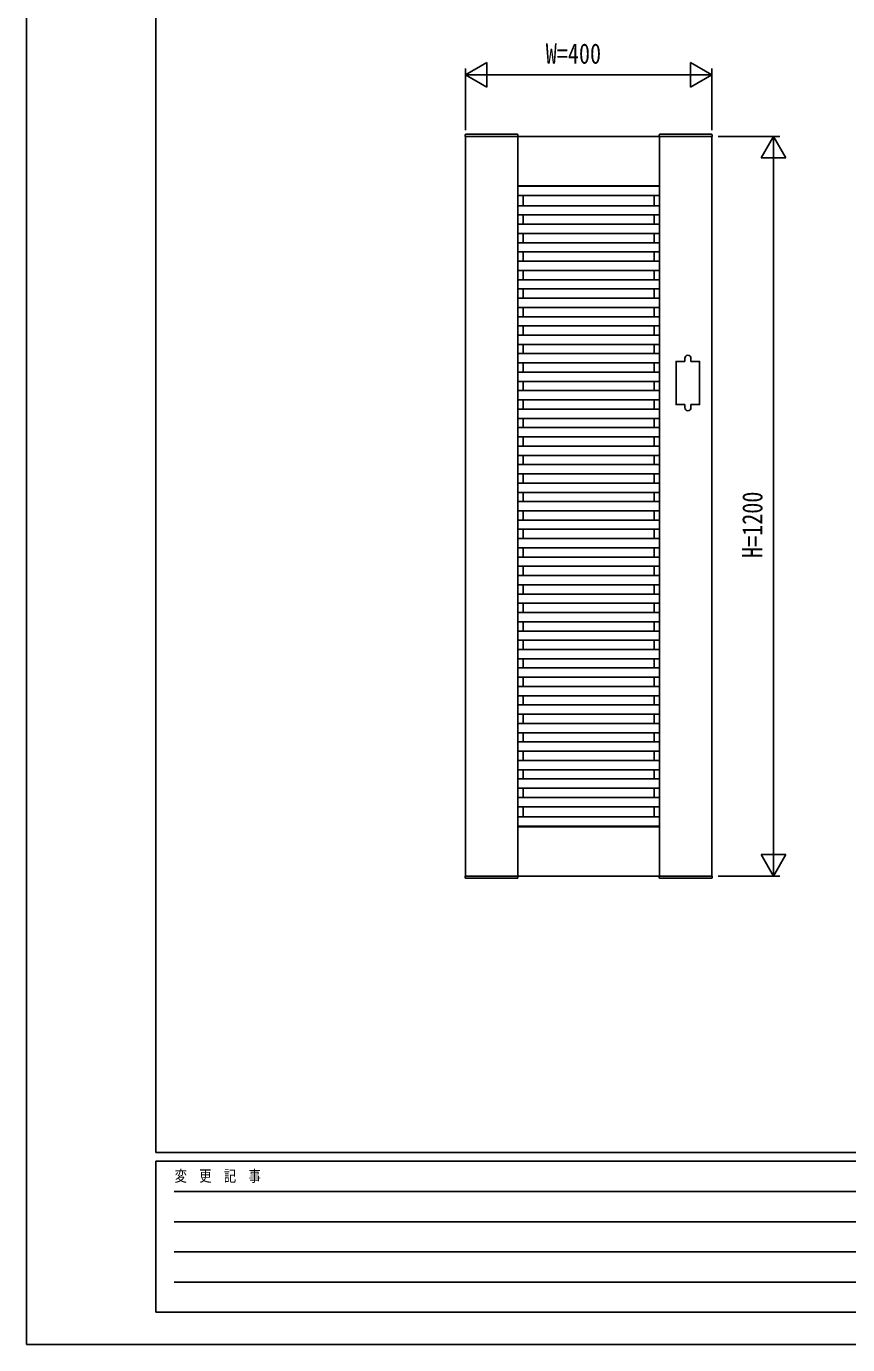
# Model space of a CAD drawing. Units: millimetres on the paper. Extents: x -297 to 297, y -210 to 210.
# Drawn here: x -297 to -163.7, y -210 to 3.9 of the extents above; entities that cross this region are included whole.
import ezdxf
from ezdxf.enums import TextEntityAlignment as Align

# ---------------------------------------------------------------- set-up
doc = ezdxf.new("R2010")
doc.units = ezdxf.units.MM
for name, color, linetype in [('0-2_YKK_A1', 4, 'Continuous'), ('0-3_YKK_D', 6, 'Continuous'), ('0-4_YKK_ZWAK', 7, 'Continuous')]:
    doc.layers.add(name, color=color, linetype=linetype)
doc.styles.add('ＭＳ ゴシック', font='')
doc.styles.get('ＭＳ ゴシック').set_extended_font_data('MS Gothic')

msp = doc.modelspace()

# ---------------------------------------------------------------- linework, layer by layer
at = {"layer": '0-2_YKK_A1'}
for p, q in [((-225.791, -13.713), (-225.804, -13.968)), ((-225.804, -13.968), (-217.204, -13.968)), ((-225.691, -13.618), (-217.318, -13.618)), ((-217.254, -13.968), (-217.254, -133.968)), ((-217.218, -13.713), (-217.204, -13.968)), ((-194.291, -13.713), (-194.304, -13.968)), ((-185.704, -13.968), (-194.304, -13.968)), ((-194.254, -13.968), (-194.254, -133.968)), ((-185.818, -13.618), (-194.191, -13.618)), ((-185.718, -13.713), (-185.704, -13.968)), ((-194.254, -21.968), (-217.254, -21.968)), ((-194.254, -22.048), (-217.254, -22.048)), ((-216.374, -21.968), (-216.374, -22.048)), ((-195.134, -21.968), (-195.134, -22.048)), ((-194.254, -23.548), (-217.254, -23.548)), ((-194.254, -25.218), (-217.254, -25.218)), ((-216.374, -23.548), (-216.374, -25.218)), ((-195.134, -23.548), (-195.134, -25.218)), ((-194.254, -26.718), (-217.254, -26.718)), ((-216.374, -26.718), (-216.374, -28.218)), ((-195.134, -26.718), (-195.134, -28.218)), ((-194.254, -28.218), (-217.254, -28.218)), ((-194.254, -29.718), (-217.254, -29.718)), ((-216.374, -29.718), (-216.374, -31.218)), ((-195.134, -29.718), (-195.134, -31.218)), ((-194.254, -31.218), (-217.254, -31.218)), ((-194.254, -32.718), (-217.254, -32.718)), ((-194.254, -34.218), (-217.254, -34.218)), ((-216.374, -32.718), (-216.374, -34.218)), ((-195.134, -32.718), (-195.134, -34.218)), ((-194.254, -35.718), (-217.254, -35.718)), ((-216.374, -35.718), (-216.374, -37.218)), ((-195.134, -35.718), (-195.134, -37.218)), ((-194.254, -37.218), (-217.254, -37.218)), ((-194.254, -38.718), (-217.254, -38.718)), ((-194.254, -40.218), (-217.254, -40.218)), ((-216.374, -38.718), (-216.374, -40.218)), ((-195.134, -38.718), (-195.134, -40.218)), ((-194.254, -41.718), (-217.254, -41.718)), ((-216.374, -41.718), (-216.374, -43.218)), ((-195.134, -41.718), (-195.134, -43.218)), ((-194.254, -43.218), (-217.254, -43.218)), ((-194.254, -44.718), (-217.254, -44.718)), ((-216.374, -44.718), (-216.374, -46.218)), ((-195.134, -44.718), (-195.134, -46.218)), ((-194.254, -46.218), (-217.254, -46.218)), ((-194.254, -47.718), (-217.254, -47.718)), ((-216.374, -47.718), (-216.374, -49.218)), ((-195.134, -47.718), (-195.134, -49.218)), ((-194.254, -49.218), (-217.254, -49.218)), ((-194.254, -50.718), (-217.254, -50.718)), ((-216.374, -50.718), (-216.374, -52.218)), ((-195.134, -50.718), (-195.134, -52.218)), ((-190.154, -50.468), (-190.154, -49.968)), ((-189.154, -50.468), (-189.154, -49.968)), ((-194.254, -52.218), (-217.254, -52.218)), ((-194.254, -53.718), (-217.254, -53.718)), ((-194.254, -55.218), (-217.254, -55.218)), ((-216.374, -53.718), (-216.374, -55.218)), ((-195.134, -53.718), (-195.134, -55.218)), ((-194.254, -56.718), (-217.254, -56.718)), ((-216.374, -56.718), (-216.374, -58.218)), ((-195.134, -56.718), (-195.134, -58.218)), ((-190.154, -57.468), (-190.154, -57.968)), ((-189.154, -57.468), (-189.154, -57.968)), ((-194.254, -58.218), (-217.254, -58.218)), ((-194.254, -59.718), (-217.254, -59.718)), ((-216.374, -59.718), (-216.374, -61.218)), ((-195.134, -59.718), (-195.134, -61.218)), ((-194.254, -61.218), (-217.254, -61.218)), ((-194.254, -62.718), (-217.254, -62.718)), ((-216.374, -62.718), (-216.374, -64.218)), ((-195.134, -62.718), (-195.134, -64.218)), ((-194.254, -64.218), (-217.254, -64.218)), ((-194.254, -65.718), (-217.254, -65.718)), ((-216.374, -65.718), (-216.374, -67.218)), ((-195.134, -65.718), (-195.134, -67.218)), ((-194.254, -67.218), (-217.254, -67.218)), ((-194.254, -68.718), (-217.254, -68.718)), ((-194.254, -70.218), (-217.254, -70.218)), ((-216.374, -68.718), (-216.374, -70.218)), ((-195.134, -68.718), (-195.134, -70.218)), ((-194.254, -71.718), (-217.254, -71.718)), ((-216.374, -71.718), (-216.374, -73.218)), ((-195.134, -71.718), (-195.134, -73.218)), ((-194.254, -73.218), (-217.254, -73.218)), ((-194.254, -74.718), (-217.254, -74.718)), ((-216.374, -74.718), (-216.374, -76.218)), ((-195.134, -74.718), (-195.134, -76.218)), ((-194.254, -76.218), (-217.254, -76.218)), ((-194.254, -77.718), (-217.254, -77.718)), ((-216.374, -77.718), (-216.374, -79.218)), ((-195.134, -77.718), (-195.134, -79.218)), ((-194.254, -79.218), (-217.254, -79.218)), ((-194.254, -80.718), (-217.254, -80.718)), ((-216.374, -80.718), (-216.374, -82.218)), ((-195.134, -80.718), (-195.134, -82.218)), ((-194.254, -82.218), (-217.254, -82.218)), ((-194.254, -83.718), (-217.254, -83.718)), ((-194.254, -85.218), (-217.254, -85.218)), ((-216.374, -83.718), (-216.374, -85.218)), ((-195.134, -83.718), (-195.134, -85.218)), ((-194.254, -86.718), (-217.254, -86.718)), ((-216.374, -86.718), (-216.374, -88.218)), ((-195.134, -86.718), (-195.134, -88.218)), ((-194.254, -88.218), (-217.254, -88.218)), ((-194.254, -89.718), (-217.254, -89.718)), ((-216.374, -89.718), (-216.374, -91.218)), ((-195.134, -89.718), (-195.134, -91.218)), ((-194.254, -91.218), (-217.254, -91.218)), ((-194.254, -92.718), (-217.254, -92.718)), ((-216.374, -92.718), (-216.374, -94.218)), ((-195.134, -92.718), (-195.134, -94.218)), ((-194.254, -94.218), (-217.254, -94.218)), ((-194.254, -95.718), (-217.254, -95.718)), ((-216.374, -95.718), (-216.374, -97.218)), ((-195.134, -95.718), (-195.134, -97.218)), ((-194.254, -97.218), (-217.254, -97.218)), ((-194.254, -98.718), (-217.254, -98.718)), ((-194.254, -100.218), (-217.254, -100.218)), ((-216.374, -98.718), (-216.374, -100.218)), ((-195.134, -98.718), (-195.134, -100.218)), ((-194.254, -101.718), (-217.254, -101.718)), ((-216.374, -101.718), (-216.374, -103.218)), ((-195.134, -101.718), (-195.134, -103.218)), ((-194.254, -103.218), (-217.254, -103.218)), ((-194.254, -104.718), (-217.254, -104.718)), ((-216.374, -104.718), (-216.374, -106.218)), ((-195.134, -104.718), (-195.134, -106.218)), ((-194.254, -106.218), (-217.254, -106.218)), ((-194.254, -107.718), (-217.254, -107.718)), ((-216.374, -107.718), (-216.374, -109.218)), ((-195.134, -107.718), (-195.134, -109.218)), ((-194.254, -109.218), (-217.254, -109.218)), ((-194.254, -110.718), (-217.254, -110.718)), ((-216.374, -110.718), (-216.374, -112.218)), ((-195.134, -110.718), (-195.134, -112.218)), ((-194.254, -112.218), (-217.254, -112.218)), ((-194.254, -113.718), (-217.254, -113.718)), ((-194.254, -115.218), (-217.254, -115.218)), ((-216.374, -113.718), (-216.374, -115.218)), ((-195.134, -113.718), (-195.134, -115.218)), ((-194.254, -116.718), (-217.254, -116.718)), ((-216.374, -116.718), (-216.374, -118.218)), ((-195.134, -116.718), (-195.134, -118.218)), ((-194.254, -118.218), (-217.254, -118.218)), ((-194.254, -119.718), (-217.254, -119.718)), ((-216.374, -119.718), (-216.374, -121.218)), ((-195.134, -119.718), (-195.134, -121.218)), ((-194.254, -121.218), (-217.254, -121.218)), ((-194.254, -122.718), (-217.254, -122.718)), ((-194.254, -122.718), (-217.254, -122.718)), ((-216.374, -122.718), (-216.374, -124.388)), ((-195.134, -122.718), (-195.134, -124.388)), ((-194.254, -124.388), (-217.254, -124.388)), ((-194.254, -125.888), (-217.254, -125.888)), ((-194.254, -125.968), (-217.254, -125.968)), ((-216.374, -125.888), (-216.374, -125.968)), ((-195.134, -125.888), (-195.134, -125.968)), ((-225.804, -133.968), (-217.204, -133.968)), ((-225.791, -134.223), (-225.804, -133.968)), ((-225.691, -134.318), (-217.318, -134.318)), ((-217.218, -134.223), (-217.204, -133.968)), ((-185.704, -133.968), (-194.304, -133.968)), ((-194.291, -134.223), (-194.304, -133.968)), ((-185.818, -134.318), (-194.191, -134.318)), ((-185.718, -134.223), (-185.704, -133.968))]:
    msp.add_line(p, q, dxfattribs=at)
msp.add_lwpolyline([(-185.754, -13.968), (-225.754, -13.968), (-225.754, -133.968), (-185.754, -133.968)], close=True, dxfattribs=at)
for points in [[(-190.154, -57.468), (-191.554, -57.468), (-191.554, -50.468), (-190.154, -50.468)], [(-189.154, -50.468), (-187.754, -50.468), (-187.754, -57.468), (-189.154, -57.468)]]:
    msp.add_lwpolyline(points, dxfattribs=at)
for centre, radius, start, end in [((-225.691, -13.718), 0.1, 90, 177), ((-217.318, -13.718), 0.1, 3, 90), ((-194.191, -13.718), 0.1, 90, 177), ((-185.818, -13.718), 0.1, 3, 90), ((-189.654, -49.968), 0.5, 0, 180), ((-189.654, -57.968), 0.5, 180, 0), ((-225.691, -134.218), 0.1, 183, 270), ((-217.318, -134.218), 0.1, 270, 357), ((-194.191, -134.218), 0.1, 183, 270), ((-185.818, -134.218), 0.1, 270, 357)]:
    msp.add_arc(centre, radius, start, end, dxfattribs=at)
at = {"layer": '0-3_YKK_D'}
for p, q in [((-225.754, -3.968), (-222.29, -1.968)), ((-222.29, -5.968), (-222.29, -1.968)), ((-185.754, -3.968), (-189.218, -1.968)), ((-189.218, -1.968), (-189.218, -5.968)), ((-225.754, -12.968), (-225.754, -2.968)), ((-225.754, -3.968), (-222.29, -5.968)), ((-225.754, -3.968), (-218.826, -3.968)), ((-189.754, -3.968), (-221.754, -3.968)), ((-185.754, -3.968), (-192.683, -3.968)), ((-185.754, -3.968), (-189.218, -5.968)), ((-185.754, -12.968), (-185.754, -2.968)), ((-184.754, -13.968), (-174.754, -13.968)), ((-175.754, -13.968), (-177.754, -17.432)), ((-175.754, -13.968), (-173.754, -17.432)), ((-175.754, -13.968), (-175.754, -20.896)), ((-177.754, -17.432), (-173.754, -17.432)), ((-175.754, -17.968), (-175.754, -129.968)), ((-175.754, -133.968), (-175.754, -127.04)), ((-175.754, -133.968), (-177.754, -130.504)), ((-173.754, -130.504), (-177.754, -130.504)), ((-175.754, -133.968), (-173.754, -130.504)), ((-184.754, -133.968), (-174.754, -133.968))]:
    msp.add_line(p, q, dxfattribs=at)
at = {"layer": '0-4_YKK_ZWAK'}
for p, q in [((-275.999, -178.85), (-275.999, 192.15)), ((270.001, -178.85), (-275.999, -178.85)), ((-93.999, -180.25), (-275.999, -180.25)), ((-275.999, -204.75), (-275.999, -180.25)), ((-273.024, -185.15), (-97.499, -185.15)), ((-273.024, -190.05), (-97.499, -190.05)), ((-273.024, -194.95), (-97.499, -194.95)), ((-273.024, -199.85), (-97.499, -199.85)), ((-275.999, -204.75), (-93.999, -204.75))]:
    msp.add_line(p, q, dxfattribs=at)
msp.add_lwpolyline([(-297, -210), (297, -210), (297, 210), (-297, 210)], close=True, dxfattribs=at)

# ---------------------------------------------------------------- texts
at = {"layer": '0-3_YKK_D', "style": 'ＭＳ ゴシック', "width": 0.8}
msp.add_text('W=400', height=3.299, dxfattribs=at).set_placement((-212.714, -3.168), align=Align.BOTTOM_LEFT)
msp.add_text('H=1200', height=3.299, rotation=90, dxfattribs=at).set_placement((-176.554, -82.368), align=Align.BOTTOM_LEFT)
at = {"layer": '0-4_YKK_ZWAK', "style": 'ＭＳ ゴシック', "width": 0.8}
msp.add_text('変  更  記  事', height=1.833, dxfattribs=at).set_placement((-272.942, -184.1), align=Align.BOTTOM_LEFT)

doc.saveas('drawing.dxf')
